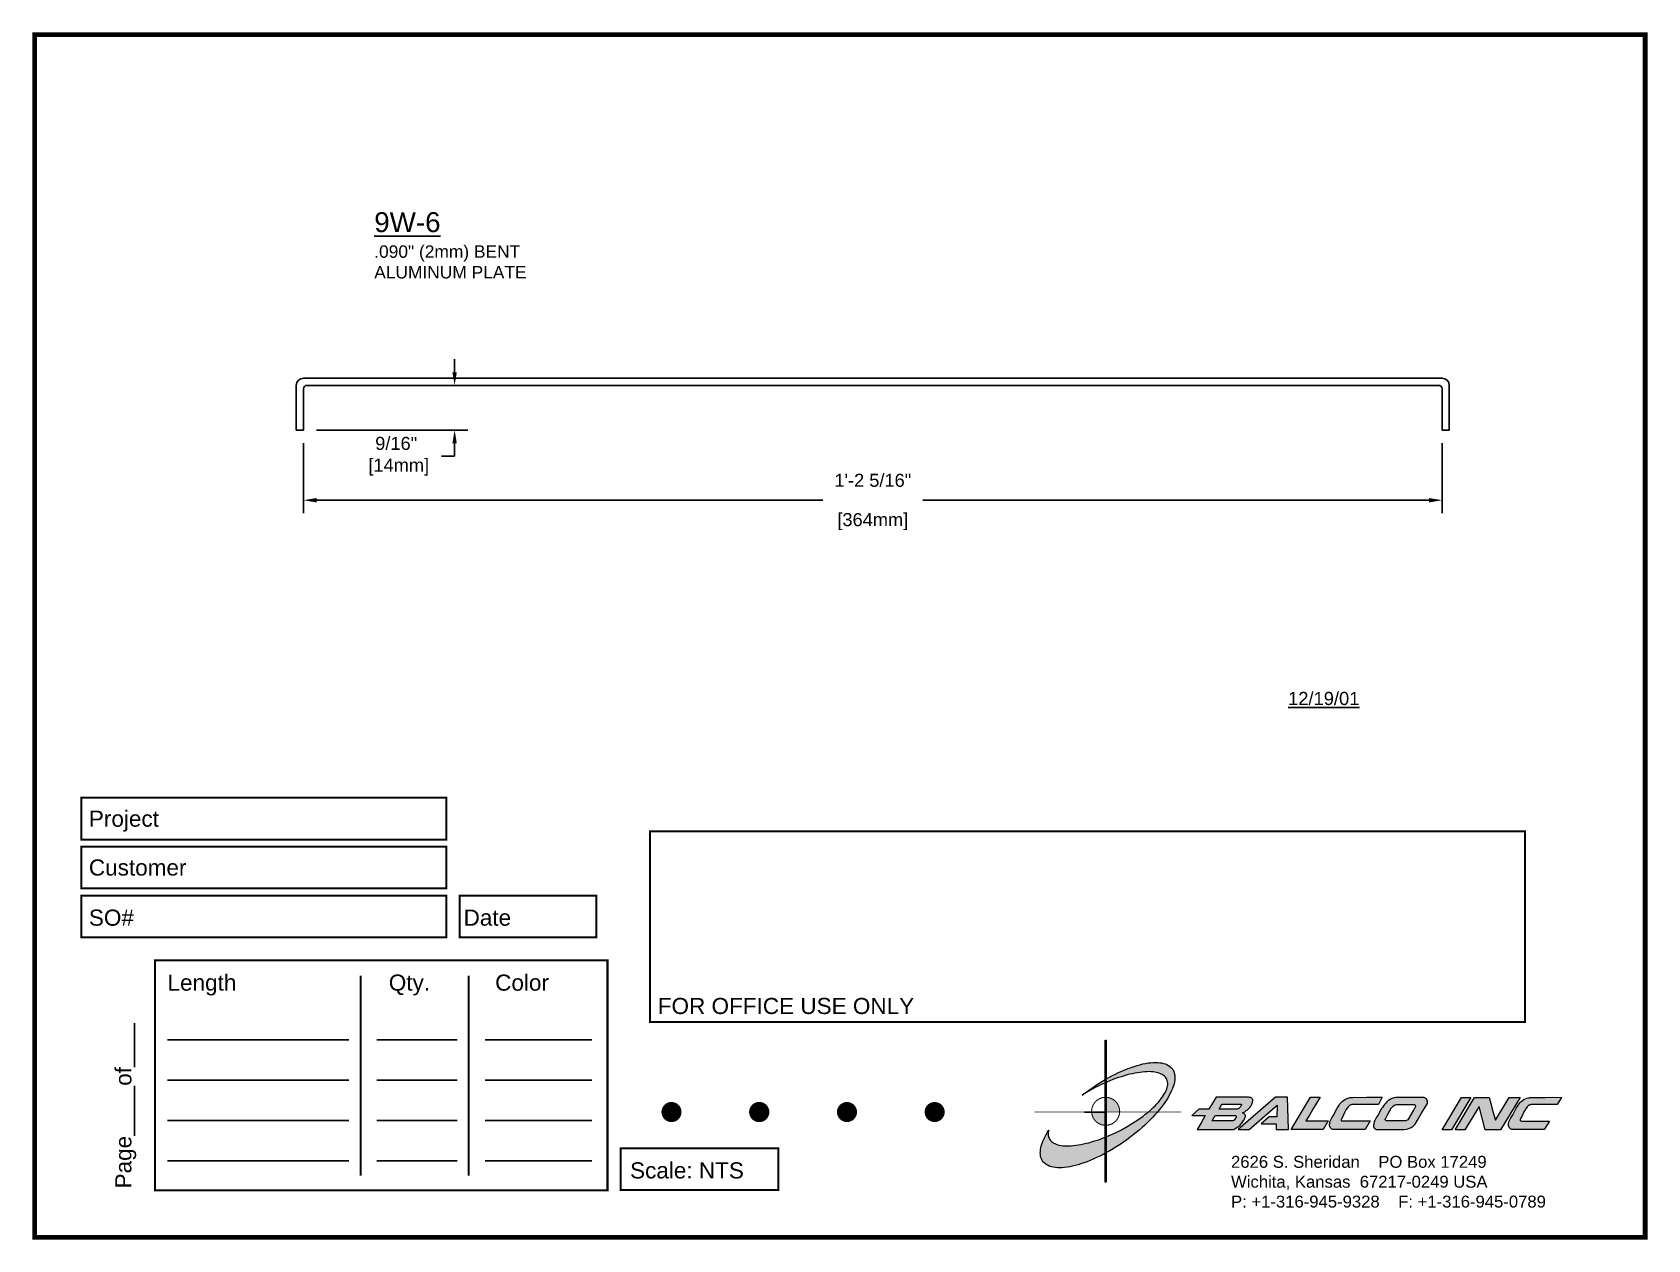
# Paper-space layout 'Breakout' of a CAD drawing. Header units: inches. Extents: x 0 to 10, y 0 to 7.5.
# The model-space entities are those that its viewports show. They can reach past a viewport. Long polylines and large blocks are cut down to what shows.
import ezdxf

# ---------------------------------------------------------------- set-up
doc = ezdxf.new("R2010")
doc.units = ezdxf.units.IN
doc.header["$MEASUREMENT"] = 0
for name, color, linetype in [('Border', 7, 'Continuous'), ('DIMENSIONS', 3, 'Continuous'), ('METALS', 7, 'Continuous'), ('TEXT', 2, 'Continuous')]:
    doc.layers.add(name, color=color, linetype=linetype)
doc.styles.add('ARIAL', font='arial.ttf')
doc.dimstyles.new('Arial', dxfattribs={"dimtxt": 0.164062, "dimasz": 0.164062, "dimexe": 0.164062, "dimexo": 0.164062, "dimgap": 0.164062, "dimtad": 0, "dimtih": 1, "dimtoh": 1, "dimdec": 4, "dimzin": 3, "dimdsep": 46, "dimlunit": 4, "dimtxsty": 'ARIAL', "dimcen": 0.164062, "dimadec": 0, "dimazin": 0, "dimtfac": 1, "dimtdec": 4, "dimtofl": 0, "dimtmove": 0, "dimatfit": 3, "dimfxl": 0, "dimfrac": 2, "dimtolj": 1, "dimtzin": 0, "dimarcsym": 0})

# ---------------------------------------------------------------- blocks, each defined once
blk = doc.blocks.new('CADlogo')
h = blk.add_hatch(color=256)
h.paths.add_polyline_path([(0.918, 1.81), (0.909, 1.81), (0.909, 1.322), (0.918, 1.327)])
h.paths.add_polyline_path([(0.918, 1.285), (0.909, 1.281), (0.909, 1.1), (0.918, 1.1)])
h.paths.add_polyline_path([(0.918, 0.917), (0.909, 0.917), (0.909, 0.762), (0.909, 0.753), (0.91, 0.753), (0.918, 0.753)])
h.paths.add_polyline_path([(0.918, 1.091), (0.918, 1.1), (0.91, 1.1), (0.909, 1.1), (0.909, 0.917), (0.918, 0.917), (0.918, 0.919), (0.915, 0.919)])
h.paths.add_polyline_path([(0.918, 0.412), (0.909, 0.407), (0.909, 0.049), (0.918, 0.049)])
h.paths.add_polyline_path([(0.918, 0.753), (0.909, 0.753), (0.909, 0.606), (0.918, 0.609)])
h.paths.add_polyline_path([(0.918, 0.609), (0.909, 0.606), (0.909, 0.407), (0.918, 0.412)])
h.paths.add_polyline_path([(0.918, 1.327), (0.909, 1.322), (0.909, 1.281), (0.918, 1.285)])
h = blk.add_hatch(color=175)
h.paths.add_polyline_path([(0.574, 0.51), (0.543, 0.506), (0.514, 0.502), (0.487, 0.499), (0.459, 0.499), (0.432, 0.497), (0.406, 0.499), (0.382, 0.5), (0.36, 0.502), (0.338, 0.508), (0.318, 0.511), (0.298, 0.519), (0.282, 0.526), (0.265, 0.533), (0.252, 0.543), (0.24, 0.553), (0.234, 0.559), (0.229, 0.564), (0.22, 0.577), (0.212, 0.592), (0.205, 0.607), (0.203, 0.616), (0.201, 0.627), (0.199, 0.643), (0.201, 0.66), (0.201, 0.671), (0.205, 0.682), (0.207, 0.694), (0.19, 0.667), (0.176, 0.641), (0.161, 0.616), (0.148, 0.59), (0.137, 0.566), (0.128, 0.543), (0.119, 0.519), (0.113, 0.495), (0.108, 0.473), (0.104, 0.451), (0.103, 0.44), (0.103, 0.429), (0.101, 0.409), (0.103, 0.391), (0.104, 0.38), (0.106, 0.371), (0.11, 0.352), (0.115, 0.336), (0.124, 0.318), (0.13, 0.31), (0.135, 0.301), (0.143, 0.294), (0.15, 0.286), (0.165, 0.274), (0.181, 0.263), (0.199, 0.254), (0.22, 0.244), (0.242, 0.237), (0.263, 0.232), (0.289, 0.228), (0.315, 0.226), (0.342, 0.226), (0.371, 0.226), (0.402, 0.23), (0.434, 0.233), (0.467, 0.239), (0.499, 0.246), (0.534, 0.254), (0.571, 0.263), (0.606, 0.275), (0.644, 0.286), (0.682, 0.301), (0.721, 0.318), (0.759, 0.334), (0.799, 0.352), (0.841, 0.371), (0.882, 0.393), (0.909, 0.407), (0.909, 0.606), (0.884, 0.596), (0.847, 0.583), (0.81, 0.57), (0.774, 0.559), (0.739, 0.548), (0.704, 0.537), (0.671, 0.53), (0.638, 0.522), (0.606, 0.515)])
h.paths.add_polyline_path([(1.18, 0.738), (1.109, 0.698), (1.034, 0.661), (0.957, 0.627), (0.918, 0.609), (0.918, 0.412), (0.924, 0.414), (0.964, 0.438), (1.006, 0.462), (1.05, 0.489), (1.092, 0.517), (1.134, 0.544), (1.174, 0.574), (1.215, 0.603), (1.253, 0.634), (1.291, 0.663), (1.328, 0.694), (1.365, 0.725), (1.399, 0.757), (1.432, 0.788), (1.463, 0.819), (1.494, 0.85), (1.524, 0.883), (1.554, 0.917), (1.44, 0.917), (1.429, 0.908), (1.401, 0.886), (1.374, 0.864), (1.343, 0.842), (1.312, 0.822), (1.28, 0.8), (1.248, 0.778), (1.215, 0.758)])
h.paths.add_polyline_path([(1.769, 1.382), (1.767, 1.393), (1.763, 1.404), (1.758, 1.422), (1.749, 1.441), (1.743, 1.45), (1.738, 1.457), (1.73, 1.464), (1.725, 1.472), (1.709, 1.485), (1.692, 1.496), (1.674, 1.506), (1.654, 1.514), (1.632, 1.521), (1.61, 1.527), (1.584, 1.53), (1.559, 1.532), (1.531, 1.532), (1.502, 1.532), (1.471, 1.53), (1.44, 1.527), (1.407, 1.521), (1.374, 1.514), (1.339, 1.505), (1.304, 1.496), (1.268, 1.485), (1.229, 1.472), (1.191, 1.457), (1.152, 1.442), (1.114, 1.426), (1.074, 1.408), (1.034, 1.388), (0.991, 1.367), (0.951, 1.346), (0.918, 1.327), (0.918, 1.285), (0.926, 1.289), (0.964, 1.305), (1.001, 1.32), (1.037, 1.333), (1.074, 1.346), (1.109, 1.356), (1.143, 1.367), (1.178, 1.378), (1.213, 1.386), (1.246, 1.393), (1.277, 1.4), (1.31, 1.406), (1.339, 1.41), (1.368, 1.413), (1.398, 1.417), (1.425, 1.417), (1.452, 1.419), (1.476, 1.417), (1.502, 1.415), (1.524, 1.413), (1.546, 1.408), (1.566, 1.404), (1.584, 1.397), (1.602, 1.389), (1.617, 1.382), (1.632, 1.373), (1.644, 1.362), (1.65, 1.356), (1.655, 1.351), (1.665, 1.338), (1.672, 1.325), (1.677, 1.309), (1.681, 1.294), (1.683, 1.278), (1.683, 1.261), (1.683, 1.252), (1.681, 1.243), (1.677, 1.225), (1.672, 1.207), (1.665, 1.186), (1.655, 1.166), (1.644, 1.146), (1.632, 1.126), (1.619, 1.106), (1.602, 1.084), (1.586, 1.062), (1.568, 1.04), (1.548, 1.018), (1.527, 0.996), (1.504, 0.974), (1.48, 0.952), (1.456, 0.93), (1.44, 0.917), (1.554, 0.917), (1.579, 0.945), (1.602, 0.976), (1.626, 1.007), (1.648, 1.038), (1.668, 1.067), (1.687, 1.097), (1.703, 1.128), (1.719, 1.155), (1.732, 1.185), (1.743, 1.212), (1.752, 1.239), (1.758, 1.252), (1.762, 1.265), (1.767, 1.291), (1.771, 1.314), (1.771, 1.327), (1.773, 1.338), (1.771, 1.362), (1.771, 1.373)])
h.paths.add_polyline_path([(0.867, 1.296), (0.825, 1.271), (0.781, 1.243), (0.741, 1.214), (0.701, 1.186), (0.66, 1.157), (0.622, 1.128), (0.675, 1.161), (0.732, 1.194), (0.79, 1.225), (0.82, 1.239), (0.851, 1.254), (0.909, 1.281), (0.909, 1.322)])
h = blk.add_hatch(color=256)
h.paths.add_polyline_path([(1.074, 0.991), (1.07, 1.001), (1.065, 1.011), (1.059, 1.021), (1.053, 1.03), (1.046, 1.038), (1.039, 1.047), (1.031, 1.054), (1.022, 1.062), (1.014, 1.068), (1.004, 1.074), (0.995, 1.08), (0.985, 1.085), (0.975, 1.089), (0.964, 1.093), (0.954, 1.096), (0.943, 1.098), (0.932, 1.099), (0.921, 1.1), (0.918, 1.1), (0.918, 0.917), (0.94, 0.917), (1.086, 0.917), (1.087, 0.927), (1.086, 0.938), (1.085, 0.949), (1.083, 0.96), (1.081, 0.97), (1.078, 0.981)])
h.paths.add_polyline_path([(0.909, 0.917), (0.739, 0.917), (0.74, 0.91), (0.741, 0.899), (0.743, 0.888), (0.746, 0.878), (0.75, 0.867), (0.754, 0.857), (0.758, 0.847), (0.764, 0.837), (0.77, 0.828), (0.776, 0.819), (0.783, 0.811), (0.791, 0.803), (0.799, 0.795), (0.808, 0.788), (0.817, 0.782), (0.826, 0.776), (0.836, 0.771), (0.846, 0.766), (0.856, 0.762), (0.867, 0.759), (0.877, 0.757), (0.888, 0.755), (0.899, 0.753), (0.909, 0.753)])
h.paths.add_polyline_path([(0.918, 1.1), (0.91, 1.1), (0.909, 1.1), (0.909, 0.917), (0.918, 0.917)])
h = blk.add_hatch(color=256)
h.paths.add_polyline_path([(2.148, 0.874), (2.098, 0.784), (2.049, 0.7), (2.484, 0.7), (2.491, 0.702), (2.501, 0.703), (2.508, 0.705), (2.512, 0.707), (2.517, 0.711), (2.532, 0.72), (2.546, 0.729), (2.554, 0.735), (2.563, 0.74), (2.572, 0.747), (2.581, 0.757), (2.59, 0.768), (2.599, 0.777), (2.616, 0.799), (2.623, 0.811), (2.63, 0.822), (2.636, 0.833), (2.641, 0.844), (2.645, 0.855), (2.647, 0.864), (2.647, 0.879), (2.645, 0.883), (2.641, 0.886), (2.638, 0.892), (2.629, 0.899), (2.619, 0.905), (2.612, 0.91), (2.64, 0.921), (2.658, 0.936), (2.669, 0.943), (2.678, 0.95), (2.694, 0.967), (2.702, 0.976), (2.709, 0.985), (2.716, 0.994), (2.722, 1.005), (2.727, 1.014), (2.731, 1.025), (2.735, 1.038), (2.736, 1.049), (2.738, 1.062), (2.738, 1.073), (2.733, 1.082), (2.727, 1.088), (2.72, 1.093), (2.713, 1.097), (2.704, 1.099), (2.694, 1.1), (2.685, 1.102), (2.674, 1.102), (2.285, 1.102), (2.195, 0.952), (2.069, 0.952), (1.981, 0.874)])
h.paths.add_polyline_path([(2.274, 0.874), (2.53, 0.874), (2.534, 0.865), (2.532, 0.852), (2.524, 0.841), (2.515, 0.828), (2.505, 0.815), (2.493, 0.81), (2.49, 0.808), (2.235, 0.808)], flags=16)
h.paths.add_polyline_path([(2.321, 0.952), (2.356, 1.014), (2.587, 1.014), (2.592, 1.014), (2.597, 1.014), (2.597, 1.003), (2.59, 0.991), (2.583, 0.98), (2.569, 0.966), (2.555, 0.958), (2.546, 0.952), (2.535, 0.952)], flags=16)
h.paths.add_polyline_path([(3.04, 1.002), (3.036, 0.859), (2.941, 0.859), (2.844, 0.773), (3.031, 0.773), (3.027, 0.7), (3.181, 0.7), (3.168, 1.102), (3.02, 1.102), (2.557, 0.7), (2.694, 0.7)])
h.paths.add_polyline_path([(3.214, 0.7), (3.611, 0.7), (3.675, 0.808), (3.397, 0.808), (3.441, 0.881), (3.483, 0.952), (3.574, 1.102), (3.454, 1.102)])
h.paths.add_polyline_path([(3.788, 0.965), (3.766, 0.927), (3.743, 0.885), (3.721, 0.846), (3.71, 0.83), (3.702, 0.811), (3.697, 0.795), (3.693, 0.778), (3.691, 0.769), (3.691, 0.76), (3.691, 0.749), (3.693, 0.74), (3.7, 0.727), (3.708, 0.716), (3.711, 0.714), (3.724, 0.705), (3.733, 0.702), (3.744, 0.702), (3.757, 0.7), (3.774, 0.7), (4.134, 0.7), (4.196, 0.808), (3.854, 0.808), (3.841, 0.808), (3.833, 0.816), (3.836, 0.826), (3.843, 0.841), (3.856, 0.864), (3.869, 0.892), (3.883, 0.921), (3.898, 0.949), (3.914, 0.972), (3.924, 0.983), (3.931, 0.992), (3.943, 1.002), (3.954, 1.008), (3.969, 1.011), (4.297, 1.011), (4.346, 1.102), (4.238, 1.102), (4.15, 1.102), (4.075, 1.1), (3.997, 1.102), (3.982, 1.1), (3.968, 1.1), (3.955, 1.099), (3.942, 1.097), (3.92, 1.089), (3.9, 1.082), (3.889, 1.078), (3.88, 1.073), (3.863, 1.062), (3.849, 1.049), (3.834, 1.035), (3.821, 1.018), (3.81, 1.002), (3.799, 0.983)])
h.paths.add_polyline_path([(4.509, 1.097), (4.496, 1.095), (4.485, 1.093), (4.476, 1.089), (4.465, 1.086), (4.447, 1.077), (4.43, 1.066), (4.421, 1.06), (4.414, 1.055), (4.399, 1.04), (4.386, 1.025), (4.372, 1.011), (4.361, 0.994), (4.35, 0.976), (4.337, 0.96), (4.317, 0.923), (4.297, 0.888), (4.275, 0.855), (4.26, 0.828), (4.255, 0.813), (4.247, 0.799), (4.244, 0.784), (4.242, 0.777), (4.24, 0.769), (4.238, 0.753), (4.238, 0.735), (4.246, 0.722), (4.251, 0.714), (4.253, 0.713), (4.257, 0.711), (4.262, 0.705), (4.269, 0.703), (4.278, 0.702), (4.289, 0.7), (4.564, 0.7), (4.571, 0.7), (4.584, 0.702), (4.613, 0.703), (4.648, 0.707), (4.664, 0.709), (4.677, 0.713), (4.686, 0.716), (4.694, 0.722), (4.705, 0.727), (4.717, 0.735), (4.73, 0.744), (4.741, 0.755), (4.752, 0.769), (4.781, 0.815), (4.833, 0.903), (4.906, 1.025), (4.908, 1.035), (4.908, 1.046), (4.906, 1.051), (4.906, 1.057), (4.9, 1.069), (4.893, 1.08), (4.889, 1.082), (4.888, 1.086), (4.88, 1.089), (4.873, 1.093), (4.866, 1.097), (4.856, 1.1), (4.846, 1.1), (4.844, 1.1), (4.73, 1.1), (4.626, 1.1), (4.58, 1.1), (4.542, 1.099), (4.524, 1.099)])
h.paths.add_polyline_path([(4.527, 1.011), (4.54, 1.011), (4.745, 1.011), (4.752, 1.003), (4.758, 0.998), (4.758, 0.985), (4.756, 0.98), (4.754, 0.974), (4.749, 0.965), (4.743, 0.956), (4.734, 0.941), (4.663, 0.821), (4.648, 0.812), (4.639, 0.81), (4.633, 0.808), (4.622, 0.808), (4.61, 0.808), (4.416, 0.808), (4.398, 0.808), (4.39, 0.813), (4.387, 0.813), (4.385, 0.819), (4.378, 0.825), (4.385, 0.832), (4.408, 0.877), (4.428, 0.914), (4.447, 0.945), (4.454, 0.96), (4.461, 0.971), (4.474, 0.986), (4.487, 0.996), (4.496, 1.002), (4.508, 1.009), (4.516, 1.009)], flags=16)
h.paths.add_polyline_path([(5.089, 0.698), (5.206, 0.698), (5.445, 1.1), (5.33, 1.099)])
h.paths.add_polyline_path([(5.489, 1.099), (5.252, 0.698), (5.37, 0.698), (5.548, 0.987), (5.621, 0.698), (5.811, 0.698), (6.055, 1.099), (5.919, 1.1), (5.749, 0.817), (5.709, 0.954), (5.691, 1.024), (5.672, 1.099)])
h.paths.add_polyline_path([(6.086, 1.06), (6.069, 1.047), (6.056, 1.035), (6.044, 1.018), (6.031, 1.002), (6.02, 0.983), (6.009, 0.965), (5.987, 0.925), (5.965, 0.885), (5.941, 0.846), (5.932, 0.828), (5.923, 0.811), (5.917, 0.795), (5.914, 0.778), (5.912, 0.769), (5.912, 0.758), (5.914, 0.749), (5.916, 0.738), (5.921, 0.725), (5.928, 0.716), (5.936, 0.709), (5.945, 0.705), (5.954, 0.702), (5.965, 0.7), (5.98, 0.7), (5.994, 0.7), (6.355, 0.7), (6.419, 0.806), (6.073, 0.806), (6.056, 0.811), (6.056, 0.821), (6.056, 0.826), (6.064, 0.841), (6.077, 0.864), (6.089, 0.892), (6.104, 0.919), (6.119, 0.947), (6.135, 0.972), (6.144, 0.983), (6.153, 0.992), (6.163, 1), (6.166, 1.003), (6.172, 1.005), (6.178, 1.008), (6.19, 1.011), (6.517, 1.011), (6.569, 1.1), (6.459, 1.102), (6.373, 1.1), (6.296, 1.1), (6.217, 1.1), (6.203, 1.1), (6.19, 1.099), (6.175, 1.099), (6.164, 1.095), (6.141, 1.089), (6.12, 1.082), (6.111, 1.077), (6.102, 1.073)])
blk.add_hatch(color=256).paths.add_polyline_path([(0.918, 0.609), (0.909, 0.606), (0.909, 0.407), (0.918, 0.412)])
for q in [(0.65, 0.917), (0.909, 0.648)]:
    blk.add_line((0.909, 0.917), q)
at = {"color": 7, "lineweight": 0}
for points in [[(0.909, 1.81), (0.918, 1.81), (0.918, 0.049), (0.909, 0.049), (0.909, 1.81)], [(2.738, 1.073), (2.733, 1.082), (2.727, 1.088), (2.72, 1.093), (2.713, 1.097), (2.704, 1.099), (2.694, 1.1), (2.685, 1.102), (2.674, 1.102), (2.285, 1.102), (2.195, 0.952), (2.069, 0.952), (1.981, 0.874), (2.148, 0.874), (2.098, 0.784), (2.049, 0.7), (2.484, 0.7), (2.491, 0.702), (2.501, 0.703), (2.508, 0.705), (2.512, 0.707), (2.517, 0.711), (2.532, 0.72), (2.546, 0.729), (2.554, 0.735), (2.563, 0.74), (2.572, 0.747), (2.581, 0.757), (2.59, 0.768), (2.599, 0.777), (2.616, 0.799), (2.623, 0.811), (2.63, 0.822), (2.636, 0.833), (2.641, 0.844), (2.645, 0.855), (2.647, 0.864), (2.647, 0.874), (2.647, 0.879), (2.645, 0.883), (2.641, 0.886), (2.638, 0.892), (2.629, 0.899), (2.619, 0.905), (2.612, 0.91), (2.64, 0.921), (2.658, 0.936), (2.669, 0.943), (2.678, 0.95), (2.694, 0.967), (2.702, 0.976), (2.709, 0.985), (2.716, 0.994), (2.722, 1.005), (2.727, 1.014), (2.731, 1.025), (2.735, 1.038), (2.736, 1.049), (2.738, 1.062), (2.738, 1.073), (2.738, 1.073)], [(2.587, 0.985), (2.583, 0.98), (2.572, 0.969), (2.565, 0.963), (2.555, 0.958), (2.546, 0.952), (2.535, 0.952), (2.321, 0.952), (2.356, 1.014), (2.587, 1.014), (2.592, 1.014), (2.594, 1.014), (2.596, 1.013), (2.597, 1.011), (2.597, 1.005), (2.596, 1), (2.59, 0.991), (2.587, 0.985), (2.587, 0.985)], [(3.027, 0.7), (3.181, 0.7), (3.168, 1.102), (3.02, 1.102), (2.557, 0.7), (2.694, 0.7), (3.04, 1.002), (3.036, 0.859), (3.038, 0.859), (2.941, 0.859), (2.844, 0.773), (3.031, 0.773), (3.027, 0.7), (3.027, 0.7)], [(3.214, 0.7), (3.454, 1.102), (3.574, 1.102), (3.483, 0.952), (3.441, 0.881), (3.397, 0.808), (3.675, 0.808), (3.611, 0.7), (3.214, 0.7), (3.214, 0.7)], [(3.969, 1.011), (3.96, 1.009), (3.955, 1.007), (3.949, 1.005), (3.946, 1.003), (3.94, 1), (3.931, 0.992), (3.924, 0.983), (3.914, 0.972), (3.898, 0.949), (3.883, 0.921), (3.869, 0.892), (3.856, 0.864), (3.843, 0.841), (3.836, 0.826), (3.834, 0.821), (3.834, 0.817), (3.836, 0.813), (3.839, 0.81), (3.847, 0.808), (3.854, 0.808), (4.196, 0.808), (4.134, 0.7), (3.774, 0.7), (3.757, 0.7), (3.744, 0.702), (3.733, 0.702), (3.724, 0.705), (3.715, 0.711), (3.711, 0.713), (3.708, 0.716), (3.7, 0.727), (3.693, 0.74), (3.691, 0.749), (3.691, 0.76), (3.691, 0.769), (3.693, 0.778), (3.697, 0.795), (3.702, 0.811), (3.71, 0.83), (3.721, 0.846), (3.743, 0.885), (3.766, 0.927), (3.788, 0.965), (3.799, 0.983), (3.81, 1.002), (3.821, 1.018), (3.834, 1.035), (3.849, 1.049), (3.863, 1.062), (3.88, 1.073), (3.889, 1.078), (3.9, 1.082), (3.92, 1.089), (3.942, 1.097), (3.955, 1.099), (3.968, 1.1), (3.982, 1.1), (3.997, 1.102), (4.075, 1.1), (4.15, 1.102), (4.238, 1.102), (4.346, 1.102), (4.297, 1.011), (3.969, 1.011), (3.969, 1.011)], [(4.846, 1.1), (4.844, 1.1), (4.73, 1.1), (4.626, 1.1), (4.58, 1.1), (4.542, 1.099), (4.524, 1.099), (4.509, 1.097), (4.496, 1.095), (4.485, 1.093), (4.476, 1.089), (4.465, 1.086), (4.447, 1.077), (4.43, 1.066), (4.421, 1.06), (4.414, 1.055), (4.399, 1.04), (4.386, 1.025), (4.372, 1.011), (4.361, 0.994), (4.35, 0.976), (4.337, 0.96), (4.317, 0.923), (4.297, 0.888), (4.275, 0.855), (4.26, 0.828), (4.255, 0.813), (4.247, 0.799), (4.244, 0.784), (4.242, 0.777), (4.24, 0.769), (4.238, 0.753), (4.238, 0.735), (4.246, 0.722), (4.251, 0.714), (4.253, 0.713), (4.257, 0.711), (4.262, 0.705), (4.269, 0.703), (4.278, 0.702), (4.289, 0.7), (4.564, 0.7), (4.571, 0.7), (4.584, 0.702), (4.613, 0.703), (4.648, 0.707), (4.664, 0.709), (4.677, 0.713), (4.686, 0.716), (4.694, 0.722), (4.705, 0.727), (4.717, 0.735), (4.73, 0.744), (4.741, 0.755), (4.752, 0.769), (4.781, 0.815), (4.833, 0.903), (4.906, 1.025), (4.908, 1.035), (4.908, 1.046), (4.906, 1.051), (4.906, 1.057), (4.9, 1.069), (4.897, 1.075), (4.893, 1.08), (4.889, 1.082), (4.888, 1.086), (4.88, 1.089), (4.873, 1.093), (4.866, 1.097), (4.856, 1.1), (4.846, 1.1), (4.846, 1.1)], [(4.734, 0.941), (4.663, 0.821), (4.653, 0.815), (4.646, 0.811), (4.639, 0.81), (4.633, 0.808), (4.622, 0.808), (4.61, 0.808), (4.416, 0.808), (4.403, 0.808), (4.396, 0.81), (4.39, 0.813), (4.388, 0.813), (4.386, 0.815), (4.385, 0.819), (4.383, 0.821), (4.383, 0.826), (4.383, 0.83), (4.385, 0.832), (4.408, 0.877), (4.428, 0.914), (4.447, 0.945), (4.454, 0.96), (4.461, 0.971), (4.471, 0.982), (4.478, 0.989), (4.487, 0.996), (4.496, 1.002), (4.505, 1.007), (4.511, 1.009), (4.516, 1.009), (4.527, 1.011), (4.54, 1.011), (4.743, 1.011), (4.749, 1.007), (4.752, 1.003), (4.756, 1), (4.758, 0.994), (4.758, 0.985), (4.756, 0.98), (4.754, 0.974), (4.749, 0.965), (4.743, 0.956), (4.734, 0.941), (4.734, 0.941)], [(5.089, 0.698), (5.33, 1.099), (5.445, 1.1), (5.206, 0.698), (5.091, 0.698), (5.089, 0.698), (5.089, 0.698)], [(5.811, 0.698), (5.621, 0.698), (5.548, 0.987), (5.37, 0.698), (5.252, 0.698), (5.489, 1.099), (5.672, 1.099), (5.691, 1.024), (5.709, 0.954), (5.749, 0.817), (5.919, 1.1), (6.055, 1.099), (5.811, 0.698), (5.811, 0.698)], [(6.19, 1.011), (6.181, 1.009), (6.175, 1.007), (6.172, 1.005), (6.166, 1.003), (6.163, 1), (6.153, 0.992), (6.144, 0.983), (6.135, 0.972), (6.119, 0.947), (6.104, 0.919), (6.089, 0.892), (6.077, 0.864), (6.064, 0.841), (6.056, 0.826), (6.056, 0.821), (6.056, 0.815), (6.058, 0.811), (6.062, 0.81), (6.067, 0.808), (6.077, 0.806), (6.419, 0.806), (6.355, 0.7), (5.994, 0.7), (5.98, 0.7), (5.965, 0.7), (5.954, 0.702), (5.945, 0.705), (5.936, 0.709), (5.932, 0.713), (5.928, 0.716), (5.921, 0.725), (5.916, 0.738), (5.914, 0.749), (5.912, 0.758), (5.912, 0.769), (5.914, 0.778), (5.917, 0.795), (5.923, 0.811), (5.932, 0.828), (5.941, 0.846), (5.965, 0.885), (5.987, 0.925), (6.009, 0.965), (6.02, 0.983), (6.031, 1.002), (6.044, 1.018), (6.056, 1.035), (6.069, 1.047), (6.086, 1.06), (6.102, 1.073), (6.111, 1.077), (6.12, 1.082), (6.141, 1.089), (6.164, 1.095), (6.175, 1.099), (6.19, 1.099), (6.203, 1.1), (6.217, 1.1), (6.296, 1.1), (6.373, 1.1), (6.459, 1.102), (6.569, 1.1), (6.517, 1.011), (6.19, 1.011), (6.19, 1.011)], [(2.484, 0.808), (2.235, 0.808), (2.274, 0.874), (2.524, 0.874), (2.53, 0.872), (2.532, 0.87), (2.533, 0.866), (2.533, 0.863), (2.532, 0.852), (2.524, 0.841), (2.515, 0.828), (2.506, 0.817), (2.501, 0.813), (2.493, 0.81), (2.49, 0.808), (2.486, 0.808), (2.484, 0.808), (2.484, 0.808)]]:
    blk.add_lwpolyline(points, dxfattribs=at)
at = {"color": 175, "lineweight": 0}
blk.add_lwpolyline([(1.758, 1.422), (1.763, 1.404), (1.767, 1.393), (1.769, 1.382), (1.771, 1.373), (1.771, 1.362), (1.773, 1.338), (1.771, 1.327), (1.771, 1.314), (1.767, 1.291), (1.762, 1.265), (1.758, 1.252), (1.752, 1.239), (1.743, 1.212), (1.732, 1.185), (1.719, 1.155), (1.703, 1.128), (1.687, 1.097), (1.668, 1.067), (1.648, 1.038), (1.626, 1.007), (1.602, 0.976), (1.579, 0.945), (1.551, 0.914), (1.524, 0.883), (1.494, 0.85), (1.463, 0.819), (1.432, 0.788), (1.399, 0.757), (1.365, 0.725), (1.328, 0.694), (1.291, 0.663), (1.253, 0.634), (1.215, 0.603), (1.174, 0.574), (1.134, 0.544), (1.092, 0.517), (1.05, 0.489), (1.006, 0.462), (0.964, 0.438), (0.924, 0.414), (0.882, 0.393), (0.841, 0.371), (0.799, 0.352), (0.759, 0.334), (0.721, 0.318), (0.682, 0.301), (0.644, 0.286), (0.606, 0.275), (0.571, 0.263), (0.534, 0.254), (0.499, 0.246), (0.467, 0.239), (0.434, 0.233), (0.402, 0.23), (0.371, 0.226), (0.342, 0.226), (0.315, 0.226), (0.289, 0.228), (0.263, 0.232), (0.242, 0.237), (0.22, 0.244), (0.199, 0.254), (0.181, 0.263), (0.165, 0.274), (0.15, 0.286), (0.143, 0.294), (0.135, 0.301), (0.13, 0.31), (0.124, 0.318), (0.115, 0.336), (0.11, 0.352), (0.106, 0.371), (0.104, 0.38), (0.103, 0.391), (0.101, 0.409), (0.103, 0.429), (0.103, 0.44), (0.104, 0.451), (0.108, 0.473), (0.113, 0.495), (0.119, 0.519), (0.128, 0.543), (0.137, 0.566), (0.148, 0.59), (0.161, 0.616), (0.176, 0.641), (0.19, 0.667), (0.207, 0.694), (0.205, 0.682), (0.201, 0.671), (0.201, 0.66), (0.199, 0.649), (0.199, 0.638), (0.201, 0.627), (0.203, 0.616), (0.205, 0.607), (0.212, 0.592), (0.22, 0.577), (0.229, 0.564), (0.234, 0.559), (0.24, 0.553), (0.252, 0.543), (0.265, 0.533), (0.282, 0.526), (0.298, 0.519), (0.318, 0.511), (0.338, 0.508), (0.36, 0.502), (0.382, 0.5), (0.406, 0.499), (0.432, 0.497), (0.459, 0.499), (0.487, 0.499), (0.514, 0.502), (0.543, 0.506), (0.574, 0.51), (0.606, 0.515), (0.638, 0.522), (0.671, 0.53), (0.704, 0.537), (0.739, 0.548), (0.774, 0.559), (0.81, 0.57), (0.847, 0.583), (0.884, 0.596), (0.92, 0.61), (0.957, 0.627), (1.034, 0.661), (1.109, 0.698), (1.18, 0.738), (1.215, 0.758), (1.248, 0.778), (1.28, 0.8), (1.312, 0.822), (1.343, 0.842), (1.374, 0.864), (1.401, 0.886), (1.429, 0.908), (1.456, 0.93), (1.48, 0.952), (1.504, 0.974), (1.527, 0.996), (1.548, 1.018), (1.568, 1.04), (1.586, 1.062), (1.602, 1.084), (1.619, 1.106), (1.632, 1.126), (1.644, 1.146), (1.655, 1.166), (1.665, 1.186), (1.672, 1.207), (1.677, 1.225), (1.681, 1.243), (1.683, 1.252), (1.683, 1.261), (1.683, 1.278), (1.681, 1.294), (1.677, 1.309), (1.672, 1.325), (1.665, 1.338), (1.655, 1.351), (1.65, 1.356), (1.644, 1.362), (1.632, 1.373), (1.617, 1.382), (1.602, 1.389), (1.584, 1.397), (1.566, 1.404), (1.546, 1.408), (1.524, 1.413), (1.502, 1.415), (1.476, 1.417), (1.452, 1.419), (1.425, 1.417), (1.398, 1.417), (1.368, 1.413), (1.339, 1.41), (1.31, 1.406), (1.277, 1.4), (1.246, 1.393), (1.213, 1.386), (1.178, 1.378), (1.143, 1.367), (1.109, 1.356), (1.074, 1.346), (1.037, 1.333), (1.001, 1.32), (0.964, 1.305), (0.926, 1.289), (0.851, 1.254), (0.82, 1.239), (0.79, 1.225), (0.732, 1.194), (0.675, 1.161), (0.622, 1.128), (0.66, 1.157), (0.701, 1.186), (0.741, 1.214), (0.781, 1.243), (0.825, 1.271), (0.867, 1.296), (0.909, 1.322), (0.951, 1.346), (0.991, 1.367), (1.034, 1.388), (1.074, 1.408), (1.114, 1.426), (1.152, 1.442), (1.191, 1.457), (1.229, 1.472), (1.268, 1.485), (1.304, 1.496), (1.339, 1.505), (1.374, 1.514), (1.407, 1.521), (1.44, 1.527), (1.471, 1.53), (1.502, 1.532), (1.531, 1.532), (1.559, 1.532), (1.584, 1.53), (1.61, 1.527), (1.632, 1.521), (1.654, 1.514), (1.674, 1.506), (1.692, 1.496), (1.709, 1.485), (1.725, 1.472), (1.73, 1.464), (1.738, 1.457), (1.743, 1.45), (1.749, 1.441), (1.758, 1.422), (1.758, 1.422)], dxfattribs=at)
at = {"color": 7, "lineweight": 0, "const_width": 0.0128}
blk.add_lwpolyline([(1.087, 0.927), (1.086, 0.938), (1.085, 0.949), (1.083, 0.96), (1.081, 0.97), (1.078, 0.981), (1.074, 0.991), (1.07, 1.001), (1.065, 1.011), (1.059, 1.021), (1.053, 1.03), (1.046, 1.038), (1.039, 1.047), (1.031, 1.054), (1.022, 1.062), (1.014, 1.068), (1.004, 1.074), (0.995, 1.08), (0.985, 1.085), (0.975, 1.089), (0.964, 1.093), (0.954, 1.096), (0.943, 1.098), (0.932, 1.099), (0.921, 1.1), (0.91, 1.1), (0.899, 1.1), (0.888, 1.099), (0.877, 1.097), (0.867, 1.094), (0.856, 1.091), (0.846, 1.087), (0.836, 1.082), (0.826, 1.077), (0.817, 1.071), (0.808, 1.065), (0.799, 1.058), (0.791, 1.05), (0.783, 1.043), (0.776, 1.034), (0.77, 1.025), (0.764, 1.016), (0.758, 1.006), (0.754, 0.996), (0.75, 0.986), (0.746, 0.976), (0.743, 0.965), (0.741, 0.954), (0.74, 0.943), (0.739, 0.932), (0.739, 0.921), (0.74, 0.91), (0.741, 0.899), (0.743, 0.888), (0.746, 0.878), (0.75, 0.867), (0.754, 0.857), (0.758, 0.847), (0.764, 0.837), (0.77, 0.828), (0.776, 0.819), (0.783, 0.811), (0.791, 0.803), (0.799, 0.795), (0.808, 0.788), (0.817, 0.782), (0.826, 0.776), (0.836, 0.771), (0.846, 0.766), (0.856, 0.762), (0.867, 0.759), (0.877, 0.757), (0.888, 0.755), (0.899, 0.753), (0.91, 0.753), (0.921, 0.753), (0.932, 0.754), (0.943, 0.756), (0.954, 0.758), (0.964, 0.761), (0.975, 0.764), (0.985, 0.769), (0.995, 0.773), (1.004, 0.779), (1.014, 0.785), (1.022, 0.792), (1.031, 0.799), (1.039, 0.807), (1.046, 0.815), (1.053, 0.824), (1.059, 0.833), (1.065, 0.842), (1.07, 0.852), (1.074, 0.862), (1.078, 0.872), (1.081, 0.883), (1.083, 0.894), (1.085, 0.905), (1.086, 0.916), (1.087, 0.927)], dxfattribs=at)
at = {"color": 7, "lineweight": 0}
blk.add_lwpolyline([(1.853, 0.917, 0.0091, 0.0091, 0), (0.029, 0.917, 0.00366, 0.00366, 0), (0.029, 0.917, 0.00366, 0.00366, 0)], format="xyseb", dxfattribs=at)
blk = doc.blocks.new('ACADlogo')
blk.add_blockref('CADlogo', (-0.011, 7.152))
blk = doc.blocks.new('ejcnosingdetailsheet')
at = {"layer": 'Border', "color": 253}
for p, q in [((0.823, 1.224), (1.95, 1.224)), ((2.122, 1.224), (2.622, 1.224)), ((2.794, 1.224), (3.457, 1.224)), ((0.823, 0.974), (1.95, 0.974)), ((2.122, 0.974), (2.622, 0.974)), ((2.794, 0.974), (3.457, 0.974)), ((0.823, 0.724), (1.95, 0.724)), ((2.122, 0.724), (2.622, 0.724)), ((2.794, 0.724), (3.457, 0.724)), ((0.823, 0.474), (1.95, 0.474)), ((2.122, 0.474), (2.622, 0.474)), ((2.794, 0.474), (3.457, 0.474))]:
    blk.add_line(p, q, dxfattribs=at)
at = {"layer": 'Border'}
for points, const_width in [([(0, 7.461), (9.993, 7.461), (9.993, 0), (0, 0)], 0.03), ([(0.289, 2.727), (2.554, 2.727), (2.554, 2.467), (0.289, 2.467)], 0.0125), ([(9.247, 1.336), (3.818, 1.336), (3.818, 2.519), (9.247, 2.519)], 0.0125), ([(0.289, 2.423), (2.554, 2.423), (2.554, 2.164), (0.289, 2.164)], 0.0125), ([(0.289, 2.12), (2.554, 2.12), (2.554, 1.86), (0.289, 1.86)], 0.0125), ([(2.636, 1.861), (2.636, 2.12), (3.484, 2.12), (3.484, 1.861)], 0.0125), ([(3.554, 0.292), (0.747, 0.292), (0.747, 1.718), (3.554, 1.718)], 0.0125), ([(3.635, 0.552), (4.614, 0.552), (4.614, 0.293), (3.635, 0.293)], 0.0125)]:
    blk.add_lwpolyline(points, close=True, dxfattribs=dict(at, const_width=const_width))
at = {"layer": 'Border', "const_width": 0.0125}
for points in [[(2.022, 1.623), (2.022, 0.382)], [(2.693, 1.623), (2.693, 0.382)]]:
    blk.add_lwpolyline(points, dxfattribs=at)
at = {"layer": 'Border', "color": 175, "const_width": 0.0625}
for points in [[(3.92, 0.777, 1), (3.982, 0.777, 1)], [(4.464, 0.777, 1), (4.527, 0.777, 1)], [(5.009, 0.777, 1), (5.071, 0.777, 1)], [(5.553, 0.777, 1), (5.615, 0.777, 1)]]:
    blk.add_lwpolyline(points, format="xyb", close=True, dxfattribs=at)
at = {"layer": 'Border', "xscale": 0.5, "yscale": 0.5, "zscale": 0.5}
blk.add_blockref('ACADlogo', (6.194, -3.258), dxfattribs=at)
at = {"layer": 'Border', "style": 'ARIAL'}
for s, p in [('Project', (0.336, 2.547)), ('Customer', (0.336, 2.244)), ('SO#', (0.336, 1.933)), ('Date', (2.661, 1.933)), ('Length', (0.824, 1.53)), ('Qty.', (2.197, 1.53)), ('Color', (2.857, 1.53)), ('FOR OFFICE USE ONLY', (3.866, 1.385)), ('Scale: NTS', (3.694, 0.365))]:
    blk.add_text(s, height=0.1, dxfattribs=at).set_placement(p)
blk.add_text('Page%%u        %%uof%%u       ', height=0.1, rotation=90, dxfattribs=at).set_placement((0.6, 0.303))
at = {"layer": 'Border', "insert": (7.423, 0.505), "char_height": 0.074, "width": 2.3438, "attachment_point": 1, "style": 'ARIAL'}
blk.add_mtext('2626 S. Sheridan    PO Box 17249\\PWichita, Kansas  67217-0249 USA \\PP: +1-316-945-9328    F: +1-316-945-0789', dxfattribs=at)
blk = doc.blocks.new('*D15')
at = {"layer": 'Defpoints', "color": 0}
for p in [(25.902, 7.597), (40.222, 7.597), (40.222, 6.716)]:
    blk.add_point(p, dxfattribs=at)
at = {"layer": 'DIMENSIONS', "color": 0, "lineweight": -2}
for p, q in [((25.902, 7.433), (25.902, 6.552)), ((40.222, 7.433), (40.222, 6.552)), ((26.066, 6.716), (32.433, 6.716)), ((40.058, 6.716), (33.691, 6.716))]:
    blk.add_line(p, q, dxfattribs=at)
at = {"layer": 'DIMENSIONS', "color": 0}
for points in [[(26.066, 6.743), (26.066, 6.688), (25.902, 6.716)], [(40.058, 6.743), (40.058, 6.688), (40.222, 6.716)]]:
    blk.add_solid(points, dxfattribs=at)
at = {"layer": 'DIMENSIONS', "color": 0, "char_height": 0.16406, "attachment_point": 5, "style": 'ARIAL'}
for s, insert in [('\\A1;1\'-2 5/16"', (33.062, 6.965)), ('\\A1;[364mm]', (33.062, 6.447))]:
    blk.add_mtext(s, dxfattribs=dict(at, insert=insert))
blk = doc.blocks.new('*D16')
at = {"layer": 'Defpoints', "color": 0}
for p in [(25.947, 8.16), (25.902, 7.597), (27.803, 7.597)]:
    blk.add_point(p, dxfattribs=at)
at = {"layer": 'DIMENSIONS', "color": 0, "lineweight": -2}
for p, q in [((27.803, 8.324), (27.803, 8.488)), ((26.111, 8.16), (27.967, 8.16)), ((26.066, 7.597), (27.967, 7.597)), ((27.803, 7.433), (27.803, 7.269)), ((27.803, 7.269), (27.639, 7.269))]:
    blk.add_line(p, q, dxfattribs=at)
at = {"layer": 'DIMENSIONS', "color": 0}
for points in [[(27.775, 8.324), (27.83, 8.324), (27.803, 8.16)], [(27.775, 7.433), (27.83, 7.433), (27.803, 7.597)]]:
    blk.add_solid(points, dxfattribs=at)
at = {"layer": 'DIMENSIONS', "color": 0, "insert": (27.068, 7.269), "char_height": 0.1641, "attachment_point": 5, "style": 'ARIAL'}
blk.add_mtext('\\A1;9/16"\\P [14mm]', dxfattribs=at)

msp = doc.modelspace()

# ---------------------------------------------------------------- linework, layer by layer
at = {"layer": 'METALS'}
msp.add_lwpolyline([(25.90186, 7.59733), (25.81186, 7.59733), (25.81186, 8.15983, -0.41421356), (25.90186, 8.24983), (40.22188, 8.24983, -0.41421356), (40.31188, 8.15983), (40.31188, 7.59733), (40.22188, 7.59733), (40.22188, 8.11483, 0.41421356), (40.17688, 8.15983), (25.94686, 8.15983, 0.41421356), (25.90186, 8.11483), (25.90186, 7.59733)], format="xyb", dxfattribs=at)

# ---------------------------------------------------------------- texts
at = {"layer": 'TEXT', "insert": (26.79182, 10.33739), "char_height": 0.25, "width": 5.1875, "attachment_point": 1, "style": 'ARIAL'}
msp.add_mtext('{\\L9W-6\\P\\H0.625x;\\l.090" (2mm) BENT\\PALUMINUM PLATE}', dxfattribs=at)

# ---------------------------------------------------------------- dimensions: what is measured, and where the dimension line sits
at = {"layer": 'DIMENSIONS'}
dim = msp.add_linear_dim(base=(27.80272, 7.59733), p1=(25.94686, 8.15983), p2=(25.90186, 7.59733), angle=90, dimstyle='Arial', override={"dimpost": '\\X'}, dxfattribs=at)
dim.commit()
dim.dimension.update_dxf_attribs({"geometry": '*D16', "text_midpoint": (27.06813, 7.26921), "dimtype": 160})
dim = msp.add_linear_dim(base=(40.22188, 6.71572), p1=(25.90186, 7.59733), p2=(40.22188, 7.59733), dimstyle='Arial', override={"dimpost": '\\X'}, dxfattribs=at)
dim.commit()
dim.dimension.update_dxf_attribs({"geometry": '*D15', "text_midpoint": (33.06187, 6.71572)})

psp = doc.layouts.new('Breakout')

# ---------------------------------------------------------------- block references
psp.add_blockref('ejcnosingdetailsheet', (0, 0))

# ---------------------------------------------------------------- texts
at = {"layer": 'TEXT', "style": 'ARIAL'}
psp.add_text('%%U12/19/01', height=0.08141, dxfattribs=at).set_placement((7.777, 3.302))

# ---------------------------------------------------------------- viewports
at = {"layer": '0'}
psp.add_viewport(center=(4.997, 3.73), size=(9.993, 7.46055), view_center_point=(32.65039, 5.00768), view_height=15.1217174, dxfattribs=at)

doc.saveas('drawing.dxf')
